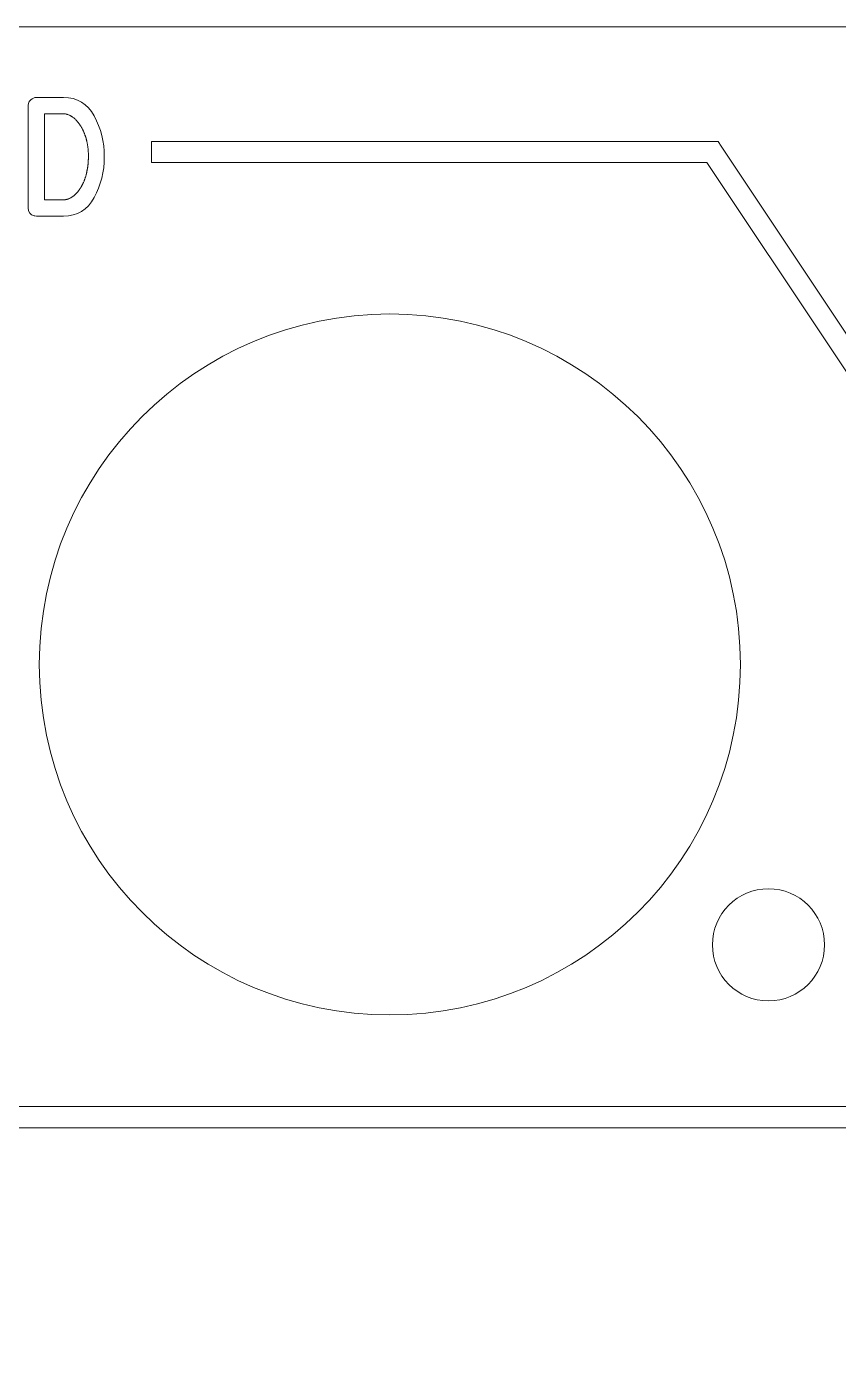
# Model space of a CAD drawing. Header units: millimetres. Extents: x -166 to 342, y -77 to 132.
# Drawn here: x 122.37 to 151.31, y 84.52 to 132.26 of the extents above; entities that cross this region are included whole.
import ezdxf

# ---------------------------------------------------------------- set-up
doc = ezdxf.new("R2010")
doc.units = ezdxf.units.MM
doc.header["$MEASUREMENT"] = 0
doc.layers.add('Engrave', color=7, linetype='Continuous')
doc.layers.add('Front', color=7, linetype='Continuous')

msp = doc.modelspace()

# ---------------------------------------------------------------- linework, layer by layer
at = {"layer": 'Engrave', "color": 240, "lineweight": 9}
for points, knots in [([(122.7126, 129.7422), (122.7126, 129.7422), (123.6862, 129.7422), (123.6862, 129.7422), (123.6862, 129.7422), (124.1702, 129.7422), (124.5322, 129.5221), (124.7735, 129.0811), (124.7735, 129.0811), (125.0148, 128.6401), (125.1354, 128.1547), (125.1354, 127.6256), (125.1354, 127.6256), (125.1354, 127.0964), (125.0141, 126.6117), (124.7728, 126.1707), (124.7728, 126.1707), (124.5308, 125.7297), (124.1688, 125.5089), (123.6862, 125.5089), (123.6862, 125.5089), (123.6862, 125.5089), (122.7126, 125.5089), (122.7126, 125.5089), (122.7126, 125.5089), (122.7126, 125.5089), (122.7168, 125.5089), (122.7168, 125.5089), (122.7168, 125.5089), (122.7168, 125.5089), (122.7126, 125.5089), (122.7126, 125.5089), (122.7126, 125.5089), (122.6674, 125.516), (122.6427, 125.5202), (122.6385, 125.5216), (122.6385, 125.5216), (122.4953, 125.5555), (122.424, 125.6493), (122.4254, 125.8024), (122.4254, 125.8024), (122.4254, 125.8024), (122.4233, 125.8024), (122.4233, 125.8024), (122.4233, 125.8024), (122.4233, 125.8024), (122.4254, 129.4529), (122.4254, 129.4529), (122.4254, 129.4529), (122.424, 129.4572), (122.4233, 129.4628), (122.4233, 129.4692), (122.4233, 129.4692), (122.4275, 129.5454), (122.4572, 129.6096), (122.5129, 129.6625), (122.5129, 129.6625), (122.5693, 129.7154), (122.6364, 129.7422), (122.7147, 129.7422), (122.7147, 129.7422), (122.7147, 129.7422), (122.7126, 129.7422), (122.7126, 129.7422)], [0, 0, 0, 0, 0.0588235, 0.0588235, 0.0588235, 0.0588235, 0.1176471, 0.1176471, 0.1176471, 0.1176471, 0.1764706, 0.1764706, 0.1764706, 0.1764706, 0.2352941, 0.2352941, 0.2352941, 0.2352941, 0.2941176, 0.2941176, 0.2941176, 0.2941176, 0.3529412, 0.3529412, 0.3529412, 0.3529412, 0.4117647, 0.4117647, 0.4117647, 0.4117647, 0.4705882, 0.4705882, 0.4705882, 0.4705882, 0.5294118, 0.5294118, 0.5294118, 0.5294118, 0.5882353, 0.5882353, 0.5882353, 0.5882353, 0.6470588, 0.6470588, 0.6470588, 0.6470588, 0.7058824, 0.7058824, 0.7058824, 0.7058824, 0.7647059, 0.7647059, 0.7647059, 0.7647059, 0.8235294, 0.8235294, 0.8235294, 0.8235294, 0.8823529, 0.8823529, 0.8823529, 0.8823529, 1, 1, 1, 1]), ([(123.6862, 126.0917), (123.6891, 126.0917), (123.6919, 126.0917), (123.6947, 126.0917), (123.6947, 126.0917), (123.6975, 126.0917), (123.7011, 126.0917), (123.7046, 126.0917), (123.7046, 126.0917), (123.7074, 126.0917), (123.7102, 126.0924), (123.7123, 126.0931), (123.7123, 126.0931), (123.7145, 126.0938), (123.7173, 126.0938), (123.7215, 126.0938), (123.7215, 126.0938), (123.7243, 126.0938), (123.7272, 126.0945), (123.7307, 126.0952), (123.7307, 126.0952), (123.7342, 126.0959), (123.7377, 126.0959), (123.742, 126.0959), (123.742, 126.0959), (123.7448, 126.0959), (123.7476, 126.0966), (123.7504, 126.0966), (123.7504, 126.0966), (123.7533, 126.0973), (123.7568, 126.098), (123.761, 126.098), (123.761, 126.098), (123.7631, 126.098), (123.766, 126.098), (123.7688, 126.0987), (123.7688, 126.0987), (123.7716, 126.0994), (123.7751, 126.1002), (123.7794, 126.1002), (123.7794, 126.1002), (123.785, 126.103), (123.7907, 126.1044), (123.7956, 126.1044), (123.7956, 126.1044), (123.7984, 126.1044), (123.8012, 126.1051), (123.8041, 126.1072), (123.8041, 126.1072), (123.8069, 126.1093), (123.8104, 126.1114), (123.8146, 126.1121), (123.8146, 126.1121), (123.8175, 126.1121), (123.8203, 126.1129), (123.8238, 126.1136), (123.8238, 126.1136), (123.8273, 126.1143), (123.8309, 126.115), (123.8351, 126.1164), (123.8351, 126.1164), (123.8379, 126.1164), (123.8408, 126.1171), (123.8436, 126.1185), (123.8436, 126.1185), (123.8464, 126.1199), (123.8492, 126.1213), (123.8534, 126.1227), (123.8534, 126.1227), (123.8619, 126.1256), (123.8683, 126.1284), (123.8725, 126.1312), (123.8725, 126.1312), (123.8972, 126.1397), (123.9042, 126.1418), (123.893, 126.1397), (123.893, 126.1397), (123.8958, 126.1397), (123.8986, 126.1404), (123.9014, 126.1425), (123.9014, 126.1425), (123.9042, 126.1446), (123.9078, 126.146), (123.9113, 126.1474), (123.9113, 126.1474), (123.924, 126.1559), (123.9296, 126.1594), (123.9282, 126.158), (123.9282, 126.158), (123.9416, 126.1651), (123.9487, 126.1686), (123.9487, 126.1686), (123.9487, 126.1686), (123.9515, 126.17), (123.9543, 126.1714), (123.9572, 126.1735), (123.9572, 126.1735), (123.96, 126.1756), (123.9635, 126.1778), (123.9677, 126.1806), (123.9677, 126.1806), (123.9797, 126.1891), (123.9861, 126.1933), (123.9861, 126.1933), (123.9861, 126.1933), (123.9889, 126.1947), (123.9917, 126.1961), (123.9953, 126.1982), (123.9953, 126.1982), (123.9988, 126.2003), (124.0023, 126.2025), (124.0066, 126.2053), (124.0066, 126.2053), (124.0094, 126.2067), (124.0122, 126.2088), (124.015, 126.2116), (124.015, 126.2116), (124.0178, 126.2145), (124.0214, 126.2173), (124.0256, 126.2201), (124.0256, 126.2201), (124.0277, 126.2215), (124.0305, 126.2229), (124.0334, 126.225), (124.0334, 126.225), (124.0362, 126.2271), (124.0397, 126.23), (124.0439, 126.2321), (124.0439, 126.2321), (124.0468, 126.2349), (124.0538, 126.2406), (124.0644, 126.249), (124.0644, 126.249), (124.0757, 126.2603), (124.0813, 126.2652), (124.0813, 126.2652), (124.0813, 126.2652), (124.0842, 126.2681), (124.0863, 126.2709), (124.0891, 126.2737), (124.0891, 126.2737), (124.0919, 126.2765), (124.0955, 126.2801), (124.0997, 126.2843), (124.0997, 126.2843), (124.1025, 126.2871), (124.1053, 126.2892), (124.1082, 126.2921), (124.1082, 126.2921), (124.111, 126.2949), (124.1138, 126.2984), (124.118, 126.3026), (124.118, 126.3026), (124.1223, 126.3055), (124.1286, 126.3111), (124.1371, 126.3189), (124.1371, 126.3189), (124.1399, 126.3217), (124.1427, 126.3245), (124.1448, 126.3273), (124.1448, 126.3273), (124.1477, 126.3302), (124.1512, 126.3337), (124.1554, 126.3379), (124.1554, 126.3379), (124.1582, 126.3407), (124.1611, 126.3436), (124.1639, 126.3471), (124.1639, 126.3471), (124.1667, 126.3506), (124.1702, 126.3541), (124.1738, 126.3584), (124.1738, 126.3584), (124.1907, 126.3803), (124.1963, 126.3873), (124.1907, 126.3788), (124.1907, 126.3788), (124.2006, 126.3887), (124.2062, 126.3965), (124.209, 126.4021), (124.209, 126.4021), (124.2217, 126.4184), (124.2274, 126.4261), (124.226, 126.4247), (124.226, 126.4247), (124.2288, 126.4289), (124.2316, 126.4325), (124.2337, 126.436), (124.2337, 126.436), (124.2366, 126.4395), (124.2401, 126.443), (124.2443, 126.4473), (124.2443, 126.4473), (124.2471, 126.4515), (124.2493, 126.4557), (124.2514, 126.46), (124.2514, 126.46), (124.2535, 126.4642), (124.257, 126.4677), (124.2606, 126.472), (124.2606, 126.472), (124.262, 126.4762), (124.2648, 126.4804), (124.2683, 126.4854), (124.2683, 126.4854), (124.2718, 126.4903), (124.2747, 126.4946), (124.2775, 126.4988), (124.2775, 126.4988), (124.286, 126.5101), (124.2909, 126.5185), (124.2937, 126.5242), (124.2937, 126.5242), (124.2965, 126.5277), (124.2994, 126.5327), (124.3015, 126.5376), (124.3015, 126.5376), (124.3036, 126.5418), (124.3064, 126.5468), (124.3106, 126.551), (124.3106, 126.551), (124.3135, 126.5545), (124.3156, 126.5595), (124.3177, 126.5644), (124.3177, 126.5644), (124.3198, 126.5686), (124.3226, 126.5736), (124.3269, 126.5778), (124.3269, 126.5778), (124.3297, 126.5842), (124.3339, 126.5933), (124.3396, 126.6046), (124.3396, 126.6046), (124.3424, 126.6089), (124.3445, 126.6131), (124.3466, 126.6187), (124.3466, 126.6187), (124.3487, 126.6244), (124.3516, 126.63), (124.3558, 126.6357), (124.3558, 126.6357), (124.3586, 126.6399), (124.3614, 126.6441), (124.3636, 126.6491), (124.3636, 126.6491), (124.365, 126.654), (124.3685, 126.6589), (124.3727, 126.6646), (124.3727, 126.6646), (124.3741, 126.6688), (124.3756, 126.6731), (124.3777, 126.6787), (124.3777, 126.6787), (124.3798, 126.6843), (124.3819, 126.69), (124.3847, 126.6956), (124.3847, 126.6956), (124.389, 126.702), (124.3939, 126.7126), (124.3995, 126.7267), (124.3995, 126.7267), (124.413, 126.7605), (124.4179, 126.7718), (124.4137, 126.7591), (124.4137, 126.7591), (124.4151, 126.7634), (124.4172, 126.769), (124.4193, 126.7747), (124.4193, 126.7747), (124.4214, 126.781), (124.4235, 126.7874), (124.4264, 126.7923), (124.4264, 126.7923), (124.4278, 126.7979), (124.4292, 126.8036), (124.4313, 126.8092), (124.4313, 126.8092), (124.4334, 126.8149), (124.4362, 126.8205), (124.4384, 126.8276), (124.4384, 126.8276), (124.4426, 126.8403), (124.4461, 126.8509), (124.4489, 126.8607), (124.4489, 126.8607), (124.4503, 126.8664), (124.4518, 126.872), (124.4539, 126.8777), (124.4539, 126.8777), (124.456, 126.8826), (124.4588, 126.889), (124.4616, 126.896), (124.4616, 126.896), (124.456, 126.8819), (124.4595, 126.8939), (124.4715, 126.9313), (124.4715, 126.9313), (124.4743, 126.9376), (124.4786, 126.9496), (124.4842, 126.9659), (124.4842, 126.9659), (124.4842, 126.9715), (124.4849, 126.9779), (124.487, 126.9835), (124.487, 126.9835), (124.4892, 126.9898), (124.4913, 126.9962), (124.4927, 127.0033), (124.4927, 127.0033), (124.4941, 127.0089), (124.4955, 127.0145), (124.4969, 127.0209), (124.4969, 127.0209), (124.4976, 127.0272), (124.4997, 127.0336), (124.5026, 127.0406), (124.5026, 127.0406), (124.5026, 127.0449), (124.504, 127.0498), (124.5061, 127.0562), (124.5061, 127.0562), (124.5082, 127.0625), (124.5096, 127.0689), (124.511, 127.0759), (124.511, 127.0759), (124.5124, 127.0851), (124.5146, 127.0985), (124.5174, 127.1147), (124.5174, 127.1147), (124.5174, 127.1204), (124.5181, 127.126), (124.5202, 127.1324), (124.5202, 127.1324), (124.5223, 127.1387), (124.5244, 127.1451), (124.5251, 127.1521), (124.5251, 127.1521), (124.5251, 127.1578), (124.5258, 127.1634), (124.5273, 127.1698), (124.5273, 127.1698), (124.5287, 127.1761), (124.5301, 127.1825), (124.5315, 127.1895), (124.5315, 127.1895), (124.5329, 127.1994), (124.535, 127.2121), (124.5378, 127.229), (124.5378, 127.229), (124.5378, 127.234), (124.5392, 127.2403), (124.5414, 127.2474), (124.5414, 127.2474), (124.5428, 127.2544), (124.5449, 127.2608), (124.5463, 127.2678), (124.5463, 127.2678), (124.5463, 127.2777), (124.5477, 127.2904), (124.5505, 127.3073), (124.5505, 127.3073), (124.5505, 127.313), (124.5505, 127.3186), (124.5512, 127.325), (124.5512, 127.325), (124.5519, 127.3313), (124.5534, 127.3384), (124.5548, 127.3462), (124.5548, 127.3462), (124.5569, 127.3631), (124.5583, 127.3758), (124.5583, 127.3857), (124.5583, 127.3857), (124.5597, 127.3955), (124.5604, 127.4082), (124.5604, 127.4252), (124.5604, 127.4252), (124.5618, 127.4351), (124.5625, 127.4485), (124.5625, 127.4661), (124.5625, 127.4661), (124.5639, 127.476), (124.5646, 127.4894), (124.5646, 127.5056), (124.5646, 127.5056), (124.5646, 127.5127), (124.5653, 127.519), (124.5661, 127.5254), (124.5661, 127.5254), (124.5668, 127.5317), (124.5675, 127.5388), (124.5689, 127.5472), (124.5689, 127.5472), (124.5689, 127.5529), (124.5696, 127.5585), (124.5703, 127.5649), (124.5703, 127.5649), (124.5703, 127.5705), (124.571, 127.5783), (124.571, 127.586), (124.571, 127.586), (124.571, 127.5917), (124.571, 127.598), (124.571, 127.6051), (124.571, 127.6051), (124.571, 127.6114), (124.571, 127.6185), (124.571, 127.6256), (124.571, 127.6256), (124.571, 127.6326), (124.571, 127.639), (124.571, 127.6453), (124.571, 127.6453), (124.571, 127.6517), (124.571, 127.658), (124.571, 127.6651), (124.571, 127.6651), (124.571, 127.6714), (124.5703, 127.6785), (124.5703, 127.6841), (124.5703, 127.6841), (124.5696, 127.6905), (124.5689, 127.6982), (124.5689, 127.706), (124.5689, 127.706), (124.5689, 127.7116), (124.5689, 127.718), (124.5689, 127.725), (124.5689, 127.725), (124.5689, 127.7314), (124.5689, 127.7384), (124.5689, 127.7455), (124.5689, 127.7455), (124.5689, 127.754), (124.5675, 127.7674), (124.5646, 127.7871), (124.5646, 127.7871), (124.5646, 127.8033), (124.5639, 127.816), (124.5625, 127.8238), (124.5625, 127.8238), (124.5625, 127.8337), (124.5611, 127.8478), (124.5583, 127.8676), (124.5583, 127.8676), (124.5583, 127.8838), (124.5576, 127.8965), (124.5562, 127.9049), (124.5562, 127.9049), (124.5562, 127.9141), (124.5555, 127.9275), (124.5526, 127.9438), (124.5526, 127.9438), (124.5512, 127.9494), (124.5498, 127.9557), (124.5491, 127.9628), (124.5491, 127.9628), (124.5484, 127.9692), (124.5484, 127.9762), (124.5484, 127.9833), (124.5484, 127.9833), (124.5456, 127.9995), (124.5428, 128.0129), (124.54, 128.0228), (124.54, 128.0228), (124.5385, 128.0277), (124.5371, 128.0341), (124.5357, 128.0397), (124.5357, 128.0397), (124.5343, 128.0461), (124.5336, 128.0524), (124.5336, 128.0595), (124.5336, 128.0595), (124.5322, 128.0693), (124.5301, 128.082), (124.5273, 128.099), (124.5273, 128.099), (124.5258, 128.1089), (124.5244, 128.1216), (124.5216, 128.1385), (124.5216, 128.1385), (124.516, 128.1547), (124.5124, 128.1674), (124.511, 128.1752), (124.511, 128.1752), (124.5082, 128.1921), (124.5061, 128.2034), (124.5047, 128.2105), (124.5047, 128.2105), (124.5019, 128.2161), (124.4997, 128.2217), (124.4983, 128.2281), (124.4983, 128.2281), (124.4969, 128.2344), (124.4962, 128.2408), (124.4948, 128.2478), (124.4948, 128.2478), (124.4934, 128.2535), (124.4913, 128.2591), (124.4884, 128.2655), (124.4884, 128.2655), (124.4856, 128.2718), (124.4842, 128.2782), (124.4842, 128.2852), (124.4842, 128.2852), (124.4715, 128.3219), (124.468, 128.3339), (124.4736, 128.3198), (124.4736, 128.3198), (124.4708, 128.3297), (124.468, 128.3417), (124.4638, 128.3551), (124.4638, 128.3551), (124.4609, 128.3593), (124.4581, 128.3643), (124.456, 128.3706), (124.456, 128.3706), (124.4539, 128.377), (124.4525, 128.3826), (124.4511, 128.3882), (124.4511, 128.3882), (124.4496, 128.3925), (124.4454, 128.4045), (124.4384, 128.4235), (124.4384, 128.4235), (124.4334, 128.4369), (124.4292, 128.4482), (124.4264, 128.4567), (124.4264, 128.4567), (124.4235, 128.4609), (124.4214, 128.4659), (124.4193, 128.4722), (124.4193, 128.4722), (124.4172, 128.4786), (124.4151, 128.4842), (124.4137, 128.4898), (124.4137, 128.4898), (124.4108, 128.4934), (124.408, 128.4983), (124.4059, 128.504), (124.4059, 128.504), (124.4031, 128.5096), (124.401, 128.5152), (124.3995, 128.5209), (124.3995, 128.5209), (124.3939, 128.5343), (124.389, 128.5449), (124.3847, 128.5519), (124.3847, 128.5519), (124.3791, 128.5653), (124.3756, 128.5752), (124.3727, 128.5809), (124.3727, 128.5809), (124.3671, 128.5943), (124.3622, 128.6049), (124.3579, 128.6112), (124.3579, 128.6112), (124.3551, 128.6154), (124.3523, 128.6204), (124.3502, 128.6253), (124.3502, 128.6253), (124.3473, 128.6295), (124.3452, 128.6345), (124.3438, 128.6387), (124.3438, 128.6387), (124.3353, 128.6521), (124.3297, 128.662), (124.3269, 128.6676), (124.3269, 128.6676), (124.3149, 128.6867), (124.3092, 128.6959), (124.3106, 128.6945), (124.3106, 128.6945), (124.3064, 128.6987), (124.3036, 128.7029), (124.3015, 128.7079), (124.3015, 128.7079), (124.2994, 128.7128), (124.2965, 128.717), (124.2937, 128.7213), (124.2937, 128.7213), (124.2909, 128.7269), (124.286, 128.7347), (124.2775, 128.746), (124.2775, 128.746), (124.2747, 128.7502), (124.2718, 128.7544), (124.269, 128.758), (124.269, 128.758), (124.2662, 128.7622), (124.2641, 128.7664), (124.2627, 128.7707), (124.2627, 128.7707), (124.2563, 128.7834), (124.2443, 128.7989), (124.2281, 128.8179), (124.2281, 128.8179), (124.2253, 128.8208), (124.214, 128.8363), (124.1949, 128.8638), (124.1949, 128.8638), (124.178, 128.8828), (124.166, 128.897), (124.1575, 128.9054), (124.1575, 128.9054), (124.1491, 128.9146), (124.1371, 128.928), (124.1201, 128.9442), (124.1201, 128.9442), (124.1096, 128.9569), (124.0976, 128.9682), (124.0849, 128.9795), (124.0849, 128.9795), (124.0757, 128.9866), (124.0623, 128.9964), (124.0461, 129.0105), (124.0461, 129.0105), (124.032, 129.0218), (124.0193, 129.0317), (124.0066, 129.0416), (124.0066, 129.0416), (123.9748, 129.062), (123.9621, 129.0712), (123.9677, 129.0684), (123.9677, 129.0684), (123.9395, 129.0846), (123.9275, 129.0924), (123.9304, 129.091), (123.9304, 129.091), (123.9304, 129.091), (123.9177, 129.0973), (123.893, 129.11), (123.893, 129.11), (123.8873, 129.1121), (123.8746, 129.1171), (123.8534, 129.1241), (123.8534, 129.1241), (123.8358, 129.1312), (123.8224, 129.1361), (123.8146, 129.139), (123.8146, 129.139), (123.8076, 129.1397), (123.8012, 129.1418), (123.7956, 129.1439), (123.7956, 129.1439), (123.7907, 129.146), (123.785, 129.1481), (123.7794, 129.1509), (123.7794, 129.1509), (123.7547, 129.1552), (123.742, 129.1573), (123.742, 129.1573), (123.742, 129.1573), (123.7335, 129.1587), (123.7215, 129.1594), (123.7046, 129.1594), (123.7046, 129.1594), (123.7011, 129.1594), (123.6975, 129.1594), (123.6947, 129.1594), (123.6947, 129.1594), (123.6919, 129.1594), (123.6891, 129.1594), (123.6862, 129.1594), (123.6862, 129.1594), (123.6862, 129.1594), (123.004, 129.1594), (123.004, 129.1594), (123.004, 129.1594), (123.004, 129.1594), (123.004, 126.0917), (123.004, 126.0917), (123.004, 126.0917), (123.004, 126.0917), (123.004, 126.0917), (123.004, 126.0917), (123.004, 126.0917), (123.004, 126.0917), (123.6862, 126.0917), (123.6862, 126.0917)], [0, 0, 0, 0, 0.005848, 0.005848, 0.005848, 0.005848, 0.0116959, 0.0116959, 0.0116959, 0.0116959, 0.0175439, 0.0175439, 0.0175439, 0.0175439, 0.0233918, 0.0233918, 0.0233918, 0.0233918, 0.0292398, 0.0292398, 0.0292398, 0.0292398, 0.0350877, 0.0350877, 0.0350877, 0.0350877, 0.0409357, 0.0409357, 0.0409357, 0.0409357, 0.0467836, 0.0467836, 0.0467836, 0.0467836, 0.0526316, 0.0526316, 0.0526316, 0.0526316, 0.0584795, 0.0584795, 0.0584795, 0.0584795, 0.0643275, 0.0643275, 0.0643275, 0.0643275, 0.0701754, 0.0701754, 0.0701754, 0.0701754, 0.0760234, 0.0760234, 0.0760234, 0.0760234, 0.0818713, 0.0818713, 0.0818713, 0.0818713, 0.0877193, 0.0877193, 0.0877193, 0.0877193, 0.0935673, 0.0935673, 0.0935673, 0.0935673, 0.0994152, 0.0994152, 0.0994152, 0.0994152, 0.1052632, 0.1052632, 0.1052632, 0.1052632, 0.1111111, 0.1111111, 0.1111111, 0.1111111, 0.1169591, 0.1169591, 0.1169591, 0.1169591, 0.122807, 0.122807, 0.122807, 0.122807, 0.128655, 0.128655, 0.128655, 0.128655, 0.1345029, 0.1345029, 0.1345029, 0.1345029, 0.1403509, 0.1403509, 0.1403509, 0.1403509, 0.1461988, 0.1461988, 0.1461988, 0.1461988, 0.1520468, 0.1520468, 0.1520468, 0.1520468, 0.1578947, 0.1578947, 0.1578947, 0.1578947, 0.1637427, 0.1637427, 0.1637427, 0.1637427, 0.1695906, 0.1695906, 0.1695906, 0.1695906, 0.1754386, 0.1754386, 0.1754386, 0.1754386, 0.1812865, 0.1812865, 0.1812865, 0.1812865, 0.1871345, 0.1871345, 0.1871345, 0.1871345, 0.1929825, 0.1929825, 0.1929825, 0.1929825, 0.1988304, 0.1988304, 0.1988304, 0.1988304, 0.2046784, 0.2046784, 0.2046784, 0.2046784, 0.2105263, 0.2105263, 0.2105263, 0.2105263, 0.2163743, 0.2163743, 0.2163743, 0.2163743, 0.2222222, 0.2222222, 0.2222222, 0.2222222, 0.2280702, 0.2280702, 0.2280702, 0.2280702, 0.2339181, 0.2339181, 0.2339181, 0.2339181, 0.2397661, 0.2397661, 0.2397661, 0.2397661, 0.245614, 0.245614, 0.245614, 0.245614, 0.251462, 0.251462, 0.251462, 0.251462, 0.2573099, 0.2573099, 0.2573099, 0.2573099, 0.2631579, 0.2631579, 0.2631579, 0.2631579, 0.2690058, 0.2690058, 0.2690058, 0.2690058, 0.2748538, 0.2748538, 0.2748538, 0.2748538, 0.2807018, 0.2807018, 0.2807018, 0.2807018, 0.2865497, 0.2865497, 0.2865497, 0.2865497, 0.2923977, 0.2923977, 0.2923977, 0.2923977, 0.2982456, 0.2982456, 0.2982456, 0.2982456, 0.3040936, 0.3040936, 0.3040936, 0.3040936, 0.3099415, 0.3099415, 0.3099415, 0.3099415, 0.3157895, 0.3157895, 0.3157895, 0.3157895, 0.3216374, 0.3216374, 0.3216374, 0.3216374, 0.3274854, 0.3274854, 0.3274854, 0.3274854, 0.3333333, 0.3333333, 0.3333333, 0.3333333, 0.3391813, 0.3391813, 0.3391813, 0.3391813, 0.3450292, 0.3450292, 0.3450292, 0.3450292, 0.3508772, 0.3508772, 0.3508772, 0.3508772, 0.3567251, 0.3567251, 0.3567251, 0.3567251, 0.3625731, 0.3625731, 0.3625731, 0.3625731, 0.3684211, 0.3684211, 0.3684211, 0.3684211, 0.374269, 0.374269, 0.374269, 0.374269, 0.380117, 0.380117, 0.380117, 0.380117, 0.3859649, 0.3859649, 0.3859649, 0.3859649, 0.3918129, 0.3918129, 0.3918129, 0.3918129, 0.3976608, 0.3976608, 0.3976608, 0.3976608, 0.4035088, 0.4035088, 0.4035088, 0.4035088, 0.4093567, 0.4093567, 0.4093567, 0.4093567, 0.4152047, 0.4152047, 0.4152047, 0.4152047, 0.4210526, 0.4210526, 0.4210526, 0.4210526, 0.4269006, 0.4269006, 0.4269006, 0.4269006, 0.4327485, 0.4327485, 0.4327485, 0.4327485, 0.4385965, 0.4385965, 0.4385965, 0.4385965, 0.4444444, 0.4444444, 0.4444444, 0.4444444, 0.4502924, 0.4502924, 0.4502924, 0.4502924, 0.4561404, 0.4561404, 0.4561404, 0.4561404, 0.4619883, 0.4619883, 0.4619883, 0.4619883, 0.4678363, 0.4678363, 0.4678363, 0.4678363, 0.4736842, 0.4736842, 0.4736842, 0.4736842, 0.4795322, 0.4795322, 0.4795322, 0.4795322, 0.4853801, 0.4853801, 0.4853801, 0.4853801, 0.4912281, 0.4912281, 0.4912281, 0.4912281, 0.497076, 0.497076, 0.497076, 0.497076, 0.502924, 0.502924, 0.502924, 0.502924, 0.5087719, 0.5087719, 0.5087719, 0.5087719, 0.5146199, 0.5146199, 0.5146199, 0.5146199, 0.5204678, 0.5204678, 0.5204678, 0.5204678, 0.5263158, 0.5263158, 0.5263158, 0.5263158, 0.5321637, 0.5321637, 0.5321637, 0.5321637, 0.5380117, 0.5380117, 0.5380117, 0.5380117, 0.5438596, 0.5438596, 0.5438596, 0.5438596, 0.5497076, 0.5497076, 0.5497076, 0.5497076, 0.5555556, 0.5555556, 0.5555556, 0.5555556, 0.5614035, 0.5614035, 0.5614035, 0.5614035, 0.5672515, 0.5672515, 0.5672515, 0.5672515, 0.5730994, 0.5730994, 0.5730994, 0.5730994, 0.5789474, 0.5789474, 0.5789474, 0.5789474, 0.5847953, 0.5847953, 0.5847953, 0.5847953, 0.5906433, 0.5906433, 0.5906433, 0.5906433, 0.5964912, 0.5964912, 0.5964912, 0.5964912, 0.6023392, 0.6023392, 0.6023392, 0.6023392, 0.6081871, 0.6081871, 0.6081871, 0.6081871, 0.6140351, 0.6140351, 0.6140351, 0.6140351, 0.619883, 0.619883, 0.619883, 0.619883, 0.625731, 0.625731, 0.625731, 0.625731, 0.6315789, 0.6315789, 0.6315789, 0.6315789, 0.6374269, 0.6374269, 0.6374269, 0.6374269, 0.6432749, 0.6432749, 0.6432749, 0.6432749, 0.6491228, 0.6491228, 0.6491228, 0.6491228, 0.6549708, 0.6549708, 0.6549708, 0.6549708, 0.6608187, 0.6608187, 0.6608187, 0.6608187, 0.6666667, 0.6666667, 0.6666667, 0.6666667, 0.6725146, 0.6725146, 0.6725146, 0.6725146, 0.6783626, 0.6783626, 0.6783626, 0.6783626, 0.6842105, 0.6842105, 0.6842105, 0.6842105, 0.6900585, 0.6900585, 0.6900585, 0.6900585, 0.6959064, 0.6959064, 0.6959064, 0.6959064, 0.7017544, 0.7017544, 0.7017544, 0.7017544, 0.7076023, 0.7076023, 0.7076023, 0.7076023, 0.7134503, 0.7134503, 0.7134503, 0.7134503, 0.7192982, 0.7192982, 0.7192982, 0.7192982, 0.7251462, 0.7251462, 0.7251462, 0.7251462, 0.7309942, 0.7309942, 0.7309942, 0.7309942, 0.7368421, 0.7368421, 0.7368421, 0.7368421, 0.7426901, 0.7426901, 0.7426901, 0.7426901, 0.748538, 0.748538, 0.748538, 0.748538, 0.754386, 0.754386, 0.754386, 0.754386, 0.7602339, 0.7602339, 0.7602339, 0.7602339, 0.7660819, 0.7660819, 0.7660819, 0.7660819, 0.7719298, 0.7719298, 0.7719298, 0.7719298, 0.7777778, 0.7777778, 0.7777778, 0.7777778, 0.7836257, 0.7836257, 0.7836257, 0.7836257, 0.7894737, 0.7894737, 0.7894737, 0.7894737, 0.7953216, 0.7953216, 0.7953216, 0.7953216, 0.8011696, 0.8011696, 0.8011696, 0.8011696, 0.8070175, 0.8070175, 0.8070175, 0.8070175, 0.8128655, 0.8128655, 0.8128655, 0.8128655, 0.8187135, 0.8187135, 0.8187135, 0.8187135, 0.8245614, 0.8245614, 0.8245614, 0.8245614, 0.8304094, 0.8304094, 0.8304094, 0.8304094, 0.8362573, 0.8362573, 0.8362573, 0.8362573, 0.8421053, 0.8421053, 0.8421053, 0.8421053, 0.8479532, 0.8479532, 0.8479532, 0.8479532, 0.8538012, 0.8538012, 0.8538012, 0.8538012, 0.8596491, 0.8596491, 0.8596491, 0.8596491, 0.8654971, 0.8654971, 0.8654971, 0.8654971, 0.871345, 0.871345, 0.871345, 0.871345, 0.877193, 0.877193, 0.877193, 0.877193, 0.8830409, 0.8830409, 0.8830409, 0.8830409, 0.8888889, 0.8888889, 0.8888889, 0.8888889, 0.8947368, 0.8947368, 0.8947368, 0.8947368, 0.9005848, 0.9005848, 0.9005848, 0.9005848, 0.9064327, 0.9064327, 0.9064327, 0.9064327, 0.9122807, 0.9122807, 0.9122807, 0.9122807, 0.9181287, 0.9181287, 0.9181287, 0.9181287, 0.9239766, 0.9239766, 0.9239766, 0.9239766, 0.9298246, 0.9298246, 0.9298246, 0.9298246, 0.9356725, 0.9356725, 0.9356725, 0.9356725, 0.9415205, 0.9415205, 0.9415205, 0.9415205, 0.9473684, 0.9473684, 0.9473684, 0.9473684, 0.9532164, 0.9532164, 0.9532164, 0.9532164, 0.9590643, 0.9590643, 0.9590643, 0.9590643, 0.9649123, 0.9649123, 0.9649123, 0.9649123, 0.9707602, 0.9707602, 0.9707602, 0.9707602, 0.9766082, 0.9766082, 0.9766082, 0.9766082, 0.9824561, 0.9824561, 0.9824561, 0.9824561, 0.9883041, 0.9883041, 0.9883041, 0.9883041, 1, 1, 1, 1]), ([(85.1935, 96.4144), (85.1935, 96.4144), (85.1935, 93.7465), (85.1935, 93.7465), (85.1935, 93.7465), (85.1935, 93.7465), (155.4432, 93.7465), (155.4432, 93.7465), (155.4432, 93.7465), (155.4432, 93.7465), (155.4432, 96.6788), (155.4432, 96.6788), (155.4432, 96.6788), (155.4432, 96.6788), (156.1931, 96.6788), (156.1931, 96.6788), (156.1931, 96.6788), (156.1931, 96.6788), (156.1931, 92.9964), (156.1931, 92.9964), (156.1931, 92.9964), (156.1931, 92.9964), (84.8185, 92.9964), (84.8185, 92.9964), (84.8185, 92.9964), (84.8185, 92.9964), (84.4433, 92.9964), (84.4433, 92.9964), (84.4433, 92.9964), (84.4433, 92.9964), (84.4433, 93.3714), (84.4433, 93.3714), (84.4433, 93.3714), (84.4433, 93.3714), (84.4433, 96.4144), (84.4433, 96.4144), (84.4433, 96.4144), (84.4433, 96.4144), (85.1935, 96.4144), (85.1935, 96.4144)], [0, 0, 0, 0, 0.0909091, 0.0909091, 0.0909091, 0.0909091, 0.1818182, 0.1818182, 0.1818182, 0.1818182, 0.2727273, 0.2727273, 0.2727273, 0.2727273, 0.3636364, 0.3636364, 0.3636364, 0.3636364, 0.4545455, 0.4545455, 0.4545455, 0.4545455, 0.5454545, 0.5454545, 0.5454545, 0.5454545, 0.6363636, 0.6363636, 0.6363636, 0.6363636, 0.7272727, 0.7272727, 0.7272727, 0.7272727, 0.8181818, 0.8181818, 0.8181818, 0.8181818, 1, 1, 1, 1])]:
    msp.add_open_spline(points, degree=3, knots=knots, dxfattribs=at)
at = {"layer": 'Engrave', "color": 114, "lineweight": 9}
msp.add_open_spline([(126.8184, 128.1755), (126.8184, 128.1755), (146.8225, 128.1755), (146.8225, 128.1755), (146.8225, 128.1755), (146.8225, 128.1755), (147.0231, 128.1755), (147.0231, 128.1755), (147.0231, 128.1755), (147.0231, 128.1755), (147.1344, 128.0086), (147.1344, 128.0086), (147.1344, 128.0086), (147.1344, 128.0086), (156.1301, 114.5148), (156.1301, 114.5148), (156.1301, 114.5148), (156.1301, 114.5148), (155.5064, 114.0986), (155.5064, 114.0986), (155.5064, 114.0986), (155.5064, 114.0986), (146.6217, 127.4256), (146.6217, 127.4256), (146.6217, 127.4256), (146.6217, 127.4256), (126.8184, 127.4256), (126.8184, 127.4256), (126.8184, 127.4256), (126.8184, 127.4256), (126.8184, 128.1755), (126.8184, 128.1755)], degree=3, knots=[0, 0, 0, 0, 0.1111111, 0.1111111, 0.1111111, 0.1111111, 0.2222222, 0.2222222, 0.2222222, 0.2222222, 0.3333333, 0.3333333, 0.3333333, 0.3333333, 0.4444444, 0.4444444, 0.4444444, 0.4444444, 0.5555556, 0.5555556, 0.5555556, 0.5555556, 0.6666667, 0.6666667, 0.6666667, 0.6666667, 0.7777778, 0.7777778, 0.7777778, 0.7777778, 1, 1, 1, 1], dxfattribs=at)
at = {"layer": 'Front', "color": 250, "lineweight": 9}
for points, knots in [([(152.6833, 132.2633), (152.6833, 132.2633), (81.6274, 132.2633), (81.6274, 132.2633), (81.6274, 132.2633), (81.0774, 132.2633), (80.6286, 131.8152), (80.6275, 131.2654), (80.6275, 131.2654), (80.6275, 131.2654), (80.618, 126.7054), (80.618, 126.7054), (80.618, 126.7054), (80.6178, 123.3068), (77.862, 120.5503), (74.4633, 120.5503), (74.4633, 120.5503), (74.4329, 120.5503), (74.4029, 120.5509), (74.3728, 120.5515), (74.3728, 120.5515), (74.3728, 120.5515), (74.3726, 120.5503), (74.3726, 120.5503), (74.3726, 120.5503), (74.3726, 120.5503), (70.5681, 120.5503), (70.5681, 120.5503), (70.5681, 120.5503), (70.0176, 120.5503), (69.5688, 120.1016), (69.5683, 119.5513), (69.5683, 119.5513), (69.5682, 66.8239), (69.5684, -17.0402), (69.5684, -64.3556), (69.5684, -64.3556), (69.5688, -64.9059), (70.0178, -65.3547), (70.5683, -65.3547), (70.5683, -65.3547), (70.5683, -65.3547), (74.0973, -65.3547), (74.0973, -65.3547), (74.0973, -65.3547), (74.0973, -65.3547), (74.0973, -65.3565), (74.0973, -65.3565), (74.0973, -65.3565), (74.1273, -65.3555), (74.1576, -65.3547), (74.1879, -65.3547), (74.1879, -65.3547), (77.5863, -65.3547), (80.3426, -68.1108), (80.3426, -71.5095), (80.3426, -71.5095), (80.3426, -71.5095), (80.3443, -75.837), (80.3443, -75.837), (80.3443, -75.837), (80.3445, -76.388), (80.7937, -76.8367), (81.3444, -76.8367), (81.3444, -76.8367), (81.3444, -76.8367), (159.3139, -76.8367), (159.3139, -76.8367), (159.3139, -76.8367), (159.8569, -76.8367), (160.3016, -76.4019), (160.3139, -75.8594), (160.3139, -75.8594), (160.3139, -75.8594), (160.4131, -71.4821), (160.4131, -71.4821), (160.4131, -71.4821), (160.4133, -71.4745), (160.4133, -71.4683), (160.4133, -71.461), (160.4133, -71.461), (160.4192, -68.0689), (162.779, -65.3589), (166.1733, -65.3589), (166.1733, -65.3589), (166.2035, -65.3589), (166.2337, -65.3595), (166.2638, -65.3601), (166.2638, -65.3601), (166.2638, -65.3601), (166.2638, -65.3589), (166.2638, -65.3589), (166.2638, -65.3589), (166.2638, -65.3589), (170.068, -65.3589), (170.068, -65.3589), (170.068, -65.3589), (170.6189, -65.3589), (171.0683, -64.9096), (171.0683, -64.3587), (171.0683, -64.3587), (171.0682, -17.1467), (171.0682, 32.5805), (171.0682, 86.8463), (171.0682, 86.8463), (171.0682, 87.3972), (170.619, 87.8464), (170.0682, 87.8464), (170.0682, 87.8464), (170.0682, 87.8464), (166.539, 87.8464), (166.539, 87.8464), (166.539, 87.8464), (166.539, 87.8464), (166.539, 87.8478), (166.539, 87.8478), (166.539, 87.8478), (166.5091, 87.8472), (166.479, 87.8464), (166.4487, 87.8464), (166.4487, 87.8464), (163.0501, 87.8464), (160.294, 91.5024), (160.294, 94.9012), (160.294, 94.9012), (160.3992, 98.6272), (161.7592, 101.4373), (166.5219, 102.0797), (166.5219, 102.0797), (167.3051, 102.2579), (167.371, 103.0392), (167.0458, 103.7648), (167.0458, 103.7648), (162.8334, 113.1637), (158.0492, 122.4704), (153.5834, 131.699), (153.5834, 131.699), (153.4124, 132.0527), (153.0762, 132.2633), (152.6833, 132.2633)], [0, 0, 0, 0, 0.0277778, 0.0277778, 0.0277778, 0.0277778, 0.0555556, 0.0555556, 0.0555556, 0.0555556, 0.0833333, 0.0833333, 0.0833333, 0.0833333, 0.1111111, 0.1111111, 0.1111111, 0.1111111, 0.1388889, 0.1388889, 0.1388889, 0.1388889, 0.1666667, 0.1666667, 0.1666667, 0.1666667, 0.1944444, 0.1944444, 0.1944444, 0.1944444, 0.2222222, 0.2222222, 0.2222222, 0.2222222, 0.25, 0.25, 0.25, 0.25, 0.2777778, 0.2777778, 0.2777778, 0.2777778, 0.3055556, 0.3055556, 0.3055556, 0.3055556, 0.3333333, 0.3333333, 0.3333333, 0.3333333, 0.3611111, 0.3611111, 0.3611111, 0.3611111, 0.3888889, 0.3888889, 0.3888889, 0.3888889, 0.4166667, 0.4166667, 0.4166667, 0.4166667, 0.4444444, 0.4444444, 0.4444444, 0.4444444, 0.4722222, 0.4722222, 0.4722222, 0.4722222, 0.5, 0.5, 0.5, 0.5, 0.5277778, 0.5277778, 0.5277778, 0.5277778, 0.5555556, 0.5555556, 0.5555556, 0.5555556, 0.5833333, 0.5833333, 0.5833333, 0.5833333, 0.6111111, 0.6111111, 0.6111111, 0.6111111, 0.6388889, 0.6388889, 0.6388889, 0.6388889, 0.6666667, 0.6666667, 0.6666667, 0.6666667, 0.6944444, 0.6944444, 0.6944444, 0.6944444, 0.7222222, 0.7222222, 0.7222222, 0.7222222, 0.75, 0.75, 0.75, 0.75, 0.7777778, 0.7777778, 0.7777778, 0.7777778, 0.8055556, 0.8055556, 0.8055556, 0.8055556, 0.8333333, 0.8333333, 0.8333333, 0.8333333, 0.8611111, 0.8611111, 0.8611111, 0.8611111, 0.8888889, 0.8888889, 0.8888889, 0.8888889, 0.9166667, 0.9166667, 0.9166667, 0.9166667, 0.9444444, 0.9444444, 0.9444444, 0.9444444, 1, 1, 1, 1]), ([(135.3182, 122.019), (128.4158, 122.019), (122.8184, 116.4212), (122.8184, 109.5188), (122.8184, 109.5188), (122.8183, 102.6173), (128.4156, 97.019), (135.3181, 97.019), (135.3181, 97.019), (142.2206, 97.0195), (147.8183, 102.6165), (147.8183, 109.5188), (147.8183, 109.5188), (147.8183, 116.4221), (142.2206, 122.0182), (135.3182, 122.019)], [0, 0, 0, 0, 0.2, 0.2, 0.2, 0.2, 0.4, 0.4, 0.4, 0.4, 0.6, 0.6, 0.6, 0.6, 1, 1, 1, 1]), ([(148.8183, 101.5192), (147.714, 101.5192), (146.8184, 100.6231), (146.8184, 99.5187), (146.8184, 99.5187), (146.8183, 98.4144), (147.714, 97.5187), (148.8184, 97.5187), (148.8184, 97.5187), (149.9226, 97.5195), (150.8183, 98.4144), (150.8183, 99.5187), (150.8183, 99.5187), (150.8182, 100.6236), (149.9227, 101.5186), (148.8183, 101.5192)], [0, 0, 0, 0, 0.2, 0.2, 0.2, 0.2, 0.4, 0.4, 0.4, 0.4, 0.6, 0.6, 0.6, 0.6, 1, 1, 1, 1])]:
    msp.add_open_spline(points, degree=3, knots=knots, dxfattribs=at)

doc.saveas('drawing.dxf')
